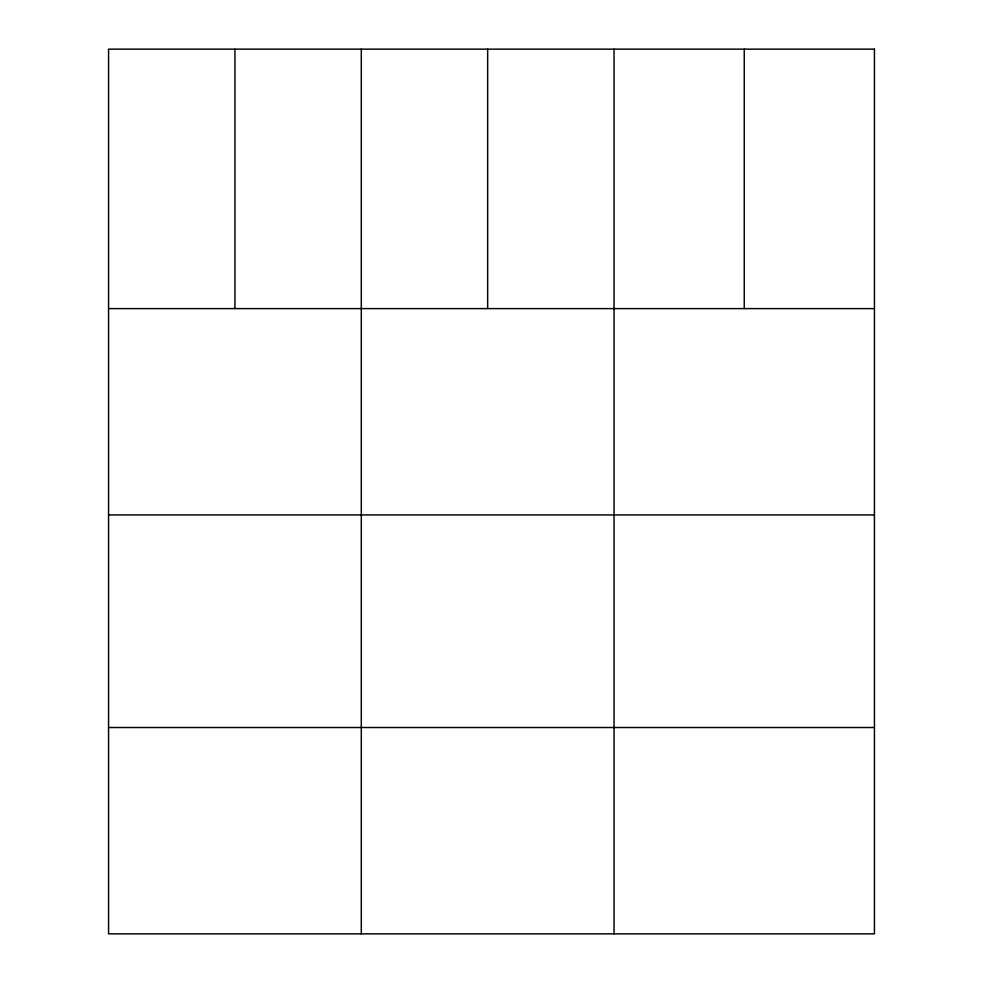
<?xml version="1.0" encoding="UTF-8"?>
<svg xmlns="http://www.w3.org/2000/svg" width="983" height="983" viewBox="0 0 983 983"><rect width="100%" height="100%" fill="white"/><g stroke="black" fill="none" stroke-linecap="round" stroke-linejoin="round"><path stroke-width="1.47" d="M108.56 308.601L874.44 308.601M108.56 514.932L874.44 514.932M108.56 727.518L874.44 727.518M744.242 49.15L744.242 308.601M614.043 49.15L614.043 933.85M487.666 49.15L487.666 308.601M361.302 49.15L361.302 933.85M234.937 49.15L234.937 308.601M874.44 49.15L108.56 49.15L108.56 933.85L874.44 933.85L874.44 49.15"/></g></svg>
